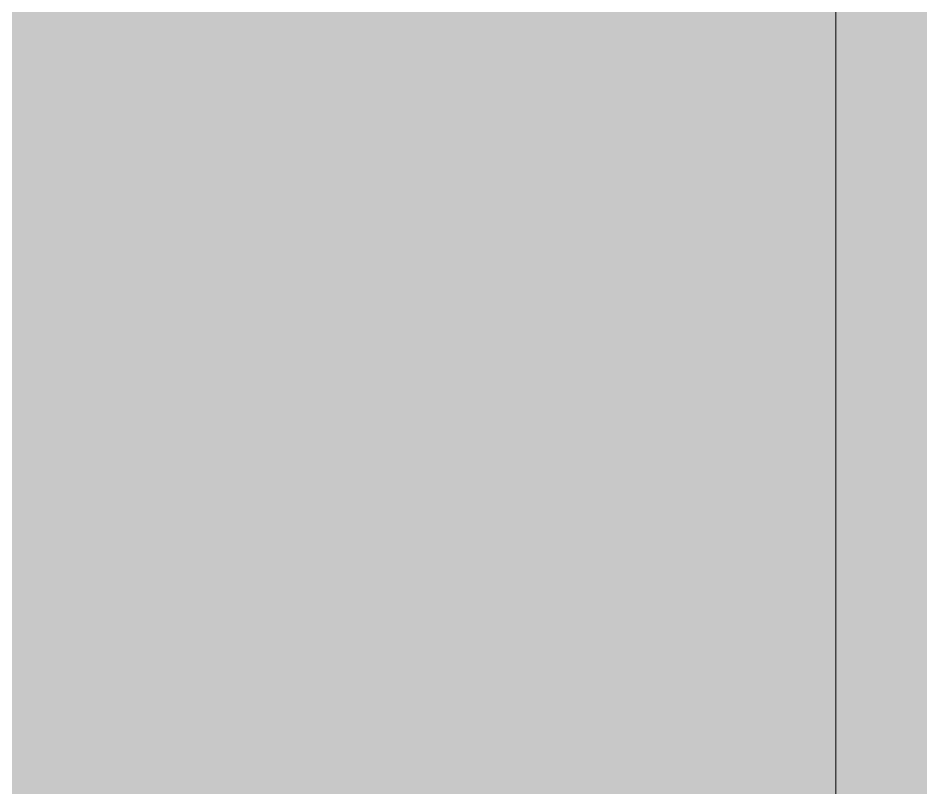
# Model space of a CAD drawing. Extents: x 0 to 1887, y -31 to 558.
# Drawn here: x 141.6148 to 142.0401, y 0.1563 to 0.5188 of the extents above; entities that cross this region are included whole.
import ezdxf

# ---------------------------------------------------------------- set-up
doc = ezdxf.new("R2010")
doc.units = 0
doc.layers.add('Hachura', color=251, linetype='Continuous')
doc.layers.add('Painéis', color=200, linetype='Continuous')

msp = doc.modelspace()

# ---------------------------------------------------------------- hatches: boundary and pattern name
at = {"layer": 'Hachura'}
h = msp.add_hatch(color=7, dxfattribs=at)
h.dxf.hatch_style = 1
h.paths.add_polyline_path([(0, 0), (405.5, 0), (405.5, 558.1), (0, 558.1), (0, 0)])
h = msp.add_hatch(color=7, dxfattribs=at)
h.dxf.hatch_style = 1
h.paths.add_polyline_path([(0, 0), (405.5, 0), (405.5, 423), (0, 423), (0, 0)])
h = msp.add_hatch(color=7, dxfattribs=at)
h.dxf.hatch_style = 1
h.paths.add_polyline_path([(0, 0), (418, 0), (418, 423), (0, 423), (0, 0)])
h = msp.add_hatch(color=7, dxfattribs=at)
h.dxf.hatch_style = 1
h.paths.add_polyline_path([(0, 0), (418, 0), (418, 423), (0, 423), (0, 0)])
h = msp.add_hatch(color=7, dxfattribs=at)
h.dxf.hatch_style = 1
h.paths.add_polyline_path([(0, 0), (418, 0), (418, 423), (0, 423), (0, 0)])
h = msp.add_hatch(color=7, dxfattribs=at)
h.dxf.hatch_style = 1
h.paths.add_polyline_path([(0, 0), (418, 0), (418, 423), (0, 423), (0, 0)])
h = msp.add_hatch(color=7, dxfattribs=at)
h.dxf.hatch_style = 1
h.paths.add_polyline_path([(0, 0), (418, 0), (418, 423), (0, 423), (0, 0)])
h = msp.add_hatch(color=7, dxfattribs=at)
h.dxf.hatch_style = 1
h.paths.add_polyline_path([(0, 0), (418, 0), (418, 423), (0, 423), (0, 0)])
h = msp.add_hatch(color=7, dxfattribs=at)
h.dxf.hatch_style = 1
h.paths.add_polyline_path([(0, 0), (405.5, 0), (405.5, 423), (0, 423), (0, 0)])
h = msp.add_hatch(color=7, dxfattribs=at)
h.dxf.hatch_style = 1
h.paths.add_polyline_path([(0, 0), (405.5, 0), (405.5, 423), (0, 423), (0, 0)])
h = msp.add_hatch(color=7, dxfattribs=at)
h.dxf.hatch_style = 1
h.paths.add_polyline_path([(0, 0), (418, 0), (418, 423), (0, 423), (0, 0)])
h = msp.add_hatch(color=7, dxfattribs=at)
h.dxf.hatch_style = 1
h.paths.add_polyline_path([(0, 0), (418, 0), (418, 423), (0, 423), (0, 0)])
h = msp.add_hatch(color=7, dxfattribs=at)
h.dxf.hatch_style = 1
h.paths.add_polyline_path([(0, 0), (418, 0), (418, 423), (0, 423), (0, 0)])
h = msp.add_hatch(color=7, dxfattribs=at)
h.dxf.hatch_style = 1
h.paths.add_polyline_path([(0, 0), (418, 0), (418, 423), (0, 423), (0, 0)])
h = msp.add_hatch(color=7, dxfattribs=at)
h.dxf.hatch_style = 1
h.paths.add_polyline_path([(0, 0), (418, 0), (418, 423), (0, 423), (0, 0)])
h = msp.add_hatch(color=7, dxfattribs=at)
h.dxf.hatch_style = 1
h.paths.add_polyline_path([(0, 0), (418, 0), (418, 423), (0, 423), (0, 0)])
h = msp.add_hatch(color=7, dxfattribs=at)
h.dxf.hatch_style = 1
h.paths.add_polyline_path([(0, 0), (405.5, 0), (405.5, 423), (0, 423), (0, 0)])
h = msp.add_hatch(color=7, dxfattribs=at)
h.dxf.hatch_style = 1
h.paths.add_polyline_path([(0, 0), (418, 0), (418, 423), (0, 423), (0, 0)])
h = msp.add_hatch(color=7, dxfattribs=at)
h.dxf.hatch_style = 1
h.paths.add_polyline_path([(0, 0), (418, 0), (418, 423), (0, 423), (0, 0)])
h = msp.add_hatch(color=7, dxfattribs=at)
h.dxf.hatch_style = 1
h.paths.add_polyline_path([(0, 0), (418, 0), (418, 423), (0, 423), (0, 0)])
h = msp.add_hatch(color=7, dxfattribs=at)
h.dxf.hatch_style = 1
h.paths.add_polyline_path([(0, 0), (418, 0), (418, 423), (0, 423), (0, 0)])
h = msp.add_hatch(color=7, dxfattribs=at)
h.dxf.hatch_style = 1
h.paths.add_polyline_path([(0, 0), (418, 0), (418, 423), (0, 423), (0, 0)])
h = msp.add_hatch(color=7, dxfattribs=at)
h.dxf.hatch_style = 1
h.paths.add_polyline_path([(0, 0), (233.8, 0), (233.8, 423), (0, 423), (0, 0)])
h = msp.add_hatch(color=7, dxfattribs=at)
h.dxf.hatch_style = 1
h.paths.add_polyline_path([(0, 0), (413, 0), (413, 423), (0, 423), (0, 0)])
h = msp.add_hatch(color=7, dxfattribs=at)
h.dxf.hatch_style = 1
h.paths.add_polyline_path([(0, 0), (413, 0), (413, 423), (0, 423), (0, 0)])
h = msp.add_hatch(color=7, dxfattribs=at)
h.dxf.hatch_style = 1
h.paths.add_polyline_path([(0, 0), (413, 0), (413, 423), (0, 423), (0, 0)])
h = msp.add_hatch(color=7, dxfattribs=at)
h.dxf.hatch_style = 1
h.paths.add_polyline_path([(0, 0), (413, 0), (413, 423), (0, 423), (0, 0)])
h = msp.add_hatch(color=7, dxfattribs=at)
h.dxf.hatch_style = 1
h.paths.add_polyline_path([(0, 0), (415.5, 0), (415.5, 423), (0, 423), (0, 0)])
h = msp.add_hatch(color=7, dxfattribs=at)
h.dxf.hatch_style = 1
h.paths.add_polyline_path([(0, 0), (423, 0), (423, 244), (0, 244), (0, 0)])
h = msp.add_hatch(color=7, dxfattribs=at)
h.dxf.hatch_style = 1
h.paths.add_polyline_path([(0, 0), (423, 0), (423, 244), (0, 244), (0, 0)])
h = msp.add_hatch(color=7, dxfattribs=at)
h.dxf.hatch_style = 1
h.paths.add_polyline_path([(0, 0), (244, 0), (244, 244), (0, 244), (0, 0)])
h = msp.add_hatch(color=7, dxfattribs=at)
h.dxf.hatch_style = 1
h.paths.add_polyline_path([(0, 0), (1887, 0), (1887, 152), (0, 152), (0, 0)])

# ---------------------------------------------------------------- linework, layer by layer
at = {"layer": 'Painéis', "lineweight": 18}
for q in [(142, 558.1), (142, 423), (142, 423), (142, 423), (142, 423), (142, 423), (142, 423), (142, 423), (142, 423), (142, 423), (142, 423), (142, 423), (142, 423), (142, 423), (142, 423), (142, 423), (142, 423), (142, 423), (142, 423), (142, 423), (142, 423), (142, 423), (142, 423), (142, 423), (142, 423), (142, 423), (142, 423), (142, 423)]:
    msp.add_line((142, 0), q, dxfattribs=at)

doc.saveas('drawing.dxf')
